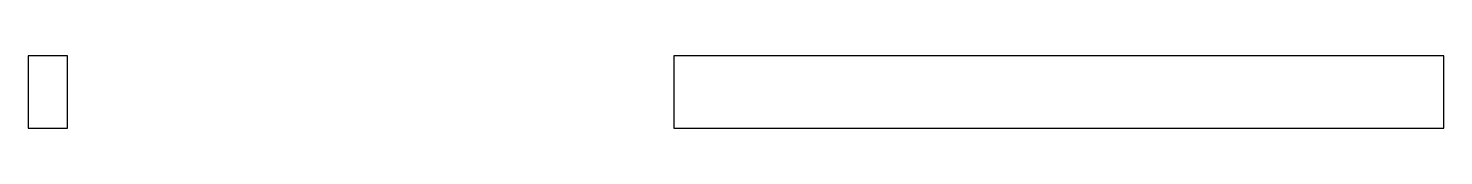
# Model space of a CAD drawing. Extents: x -1 to 112, y -121 to 138.
# Drawn here: x 101.32 to 111.77, y -121.17 to -120.63 of the extents above; entities that cross this region are included whole.
import ezdxf

# ---------------------------------------------------------------- set-up
doc = ezdxf.new("R2010")
doc.units = 0

msp = doc.modelspace()

# ---------------------------------------------------------------- linework, layer by layer
for p, q in [((101.606, -120.632), (101.317, -120.632)), ((101.317, -120.632), (101.317, -121.165)), ((101.606, -121.165), (101.606, -120.632)), ((111.771, -120.632), (106.086, -120.632)), ((106.086, -120.632), (106.086, -121.165)), ((111.771, -121.165), (111.771, -120.632)), ((101.317, -121.165), (101.606, -121.165)), ((106.086, -121.165), (111.771, -121.165))]:
    msp.add_line(p, q)

doc.saveas('drawing.dxf')
